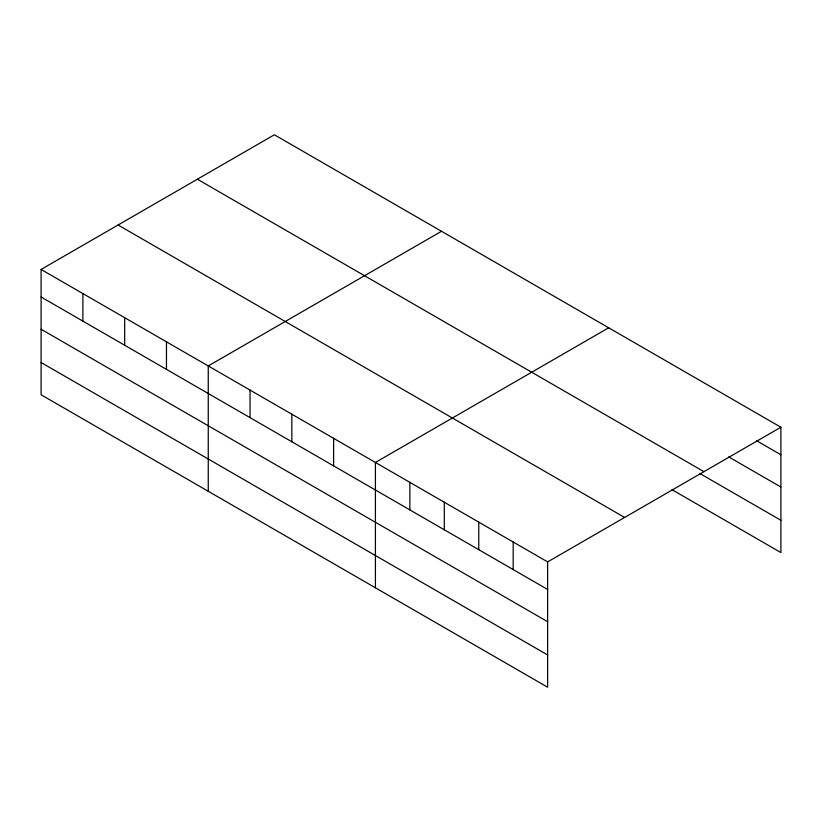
<?xml version="1.0" encoding="UTF-8"?>
<svg xmlns="http://www.w3.org/2000/svg" width="822" height="822" viewBox="0 0 822 822"><rect width="100%" height="100%" fill="white"/><g stroke="black" fill="none" stroke-linecap="round" stroke-linejoin="round"><path stroke-width="1.23" d="M547.637 621.709L547.637 561.899L41.1 269.441L41.1 394.776L547.637 687.223L547.637 621.709L41.1 329.262M672.006 489.686L780.9 552.559L780.9 427.224L274.363 134.777L41.1 269.441M441.517 231.28L208.254 365.954L208.254 491.289M608.681 327.793L375.418 462.457L375.418 587.792M547.637 561.899L780.9 427.224M756.456 440.664L780.9 454.772M728.672 456.888L780.9 487.045M197.383 179.217L703.92 471.664M699.789 473.462L780.9 520.285M118.08 225.002L624.617 517.449M41.1 296.999L547.637 589.446M41.1 362.512L547.637 654.959M513.195 542.006L513.195 569.554M478.753 522.124L478.753 549.671M444.312 502.232L444.312 529.779M409.859 482.35L409.859 509.897M333.629 438.332L333.629 465.879M291.841 414.206L291.841 441.753M250.052 390.08L250.052 417.627M166.465 341.829L166.465 369.376M124.677 317.703L124.677 345.25M82.888 293.567L82.888 321.125"/></g></svg>
